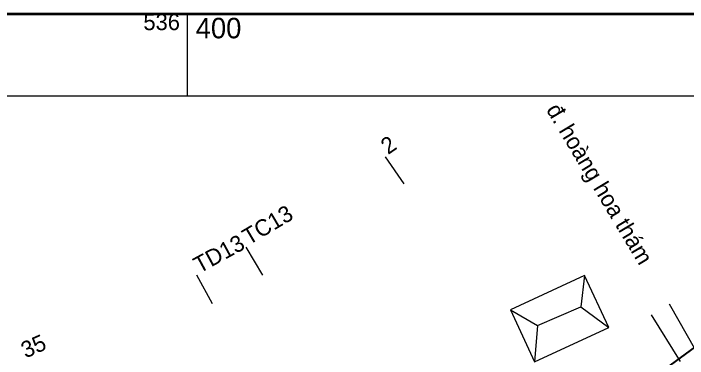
# Model space of a CAD drawing. Header units: metres. Extents: x 536111 to 536507, y 1836388 to 1836665.
# Drawn here: x 536378.7 to 536461.1, y 1836622.4 to 1836664.5 of the extents above; entities that cross this region are included whole.
import ezdxf
from ezdxf.enums import TextEntityAlignment as Align

# ---------------------------------------------------------------- set-up
doc = ezdxf.new("R2010")
doc.units = ezdxf.units.M
doc.header["$MEASUREMENT"] = 0
for name, color, linetype, lineweight in [('Level 2', 1, 'Continuous', 0), ('Level 44', 1, 'Continuous', 0), ('Level 5', 1, 'Continuous', 0), ('Level 62', 1, 'Continuous', 0), ('Level 63', 1, 'Continuous', 0)]:
    doc.layers.add(name, color=color, linetype=linetype, lineweight=lineweight)
doc.styles.add('Style-CHAR_FAST_FONT', font='CHAR_FAST_FONT.shx')

# ---------------------------------------------------------------- blocks, each defined once
blk = doc.blocks.new('*U43')
at = {"layer": 'Level 44', "color": 7, "linetype": 'Continuous', "lineweight": 0}
blk.add_line((-2.68, -0.85), (2.61, 1.43), dxfattribs=at)
at = {"layer": 'Level 44', "color": 7, "linetype": 'Continuous', "lineweight": 0, "flags": 128}
blk.add_lwpolyline([(-3.06, -5.28), (6.01, -1.06), (3.06, 5.28), (-6.01, 1.07)], close=True, dxfattribs=at)
for points in [[(3.06, 5.28), (2.61, 1.43), (6.01, -1.06)], [(-6.01, 1.07), (-2.68, -0.85), (-3.06, -5.28)]]:
    blk.add_lwpolyline(points, dxfattribs=at)

msp = doc.modelspace()

# ---------------------------------------------------------------- linework, layer by layer
at = {"layer": 'Level 2', "color": 7, "linetype": 'Continuous', "lineweight": 0}
for p, q in [((536426.45, 1836643.74), (536424.18, 1836647.03)), ((536409.19, 1836632.59), (536407.15, 1836636.03)), ((536403.04, 1836629.1), (536401.13, 1836632.61)), ((536458.85, 1836629.12), (536465.91, 1836616.6)), ((536456.66, 1836627.77), (536460.19, 1836622.05))]:
    msp.add_line(p, q, dxfattribs=at)
at = {"layer": 'Level 5', "color": 7, "linetype": 'Continuous', "lineweight": 30}
msp.add_line((536468.54, 1836628.61), (536447.52, 1836613.3), dxfattribs=at)
at = {"layer": 'Level 62', "color": 7, "linetype": 'Continuous', "lineweight": 0, "flags": 128}
msp.add_lwpolyline([(536120.78, 1836654.5), (536497.49, 1836654.5), (536497.49, 1836398.32), (536120.78, 1836398.32)], close=True, dxfattribs=at)
at = {"layer": 'Level 63', "color": 7, "linetype": 'Continuous', "lineweight": 0}
msp.add_line((536400, 1836654.5), (536400, 1836664.5), dxfattribs=at)
at = {"layer": 'Level 63', "color": 7, "linetype": 'Continuous', "lineweight": 40, "flags": 128}
msp.add_lwpolyline([(536110.78, 1836388.32), (536110.78, 1836664.5), (536507.49, 1836664.5), (536507.49, 1836388.32)], close=True, dxfattribs=at)
at = {"layer": 'Level 63', "color": 7, "linetype": 'Continuous', "lineweight": 13, "flags": 128}
msp.add_lwpolyline([(536120.78, 1836398.32), (536120.78, 1836654.5), (536497.49, 1836654.5), (536497.49, 1836398.32)], close=True, dxfattribs=at)

# ---------------------------------------------------------------- block references
at = {"layer": 'Level 44', "color": 7, "linetype": 'Continuous', "lineweight": 0}
msp.add_blockref('*U43', (536445.45, 1836627.29), dxfattribs=at)

# ---------------------------------------------------------------- texts
at = {"layer": 'Level 2', "color": 7, "linetype": 'Continuous', "lineweight": 0, "style": 'Style-CHAR_FAST_FONT'}
msp.add_text('%%174. ho%%181ng hoa th%%184m', height=1.99998, rotation=300.99072, dxfattribs=at).set_placement((536445.474, 1836653.82), align=Align.TOP_LEFT)
at = {"layer": 'Level 2', "color": 7, "linetype": 'Continuous', "lineweight": 0, "char_height": 2, "attachment_point": 1, "line_spacing_factor": 0.828316, "style": 'Style-CHAR_FAST_FONT'}
for s, insert, rotation in [('2\\P', (536423.367, 1836648.898), 34.68413), ('TC13\\P', (536406.451, 1836637.939), 30.59092), ('TD13\\P', (536400.486, 1836634.534), 28.55522), ('35\\P', (536379.406, 1836624.25), 23.95884)]:
    msp.add_mtext(s, dxfattribs=dict(at, insert=insert, rotation=rotation))
at = {"layer": 'Level 63', "color": 7, "linetype": 'Continuous', "lineweight": 0, "style": 'Style-CHAR_FAST_FONT'}
msp.add_text('536', height=2, dxfattribs=at).set_placement((536399.071, 1836662.5), align=Align.RIGHT)
msp.add_text('400', height=2.5, dxfattribs=at).set_placement((536401, 1836661.5))

doc.saveas('drawing.dxf')
